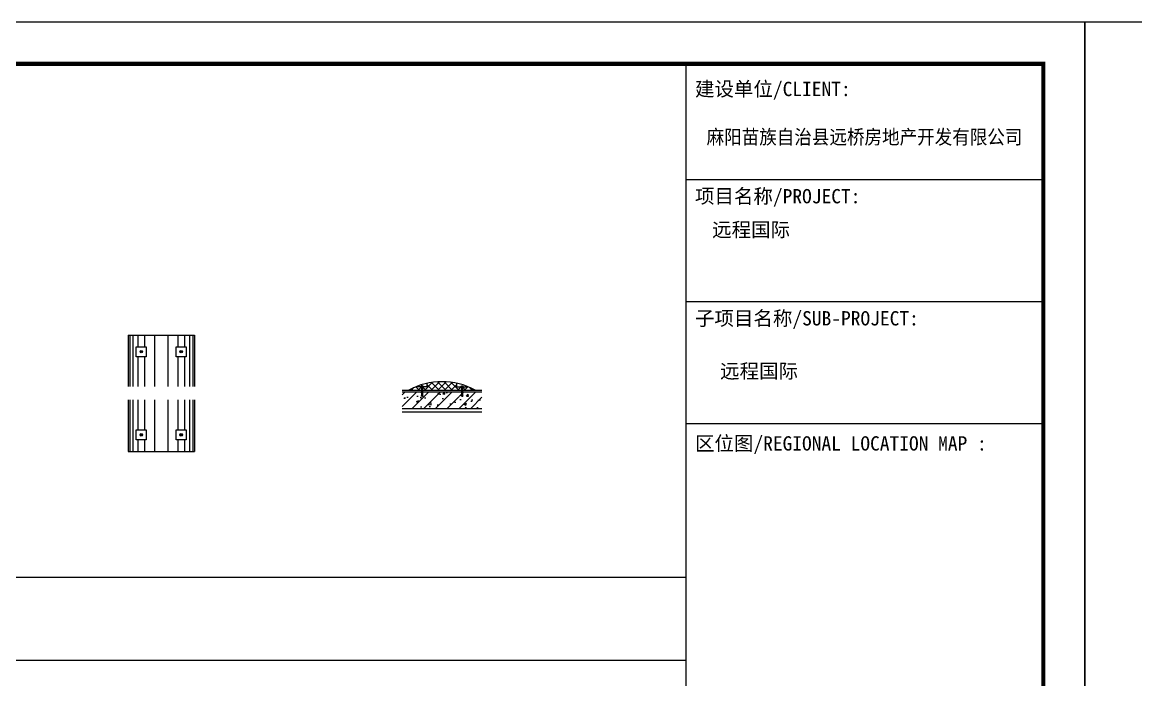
# Model space of a CAD drawing. Extents: x -737978 to 768813, y -372247 to 1140308.
# Drawn here: x -572581 to -565880, y -327768 to -323813 of the extents above; entities that cross this region are included whole.
import ezdxf

# ---------------------------------------------------------------- set-up
doc = ezdxf.new("R2010")
doc.units = 0
doc.header["$LTSCALE"] = 10
doc.header["$MEASUREMENT"] = 0
doc.layers.get('0').update_dxf_attribs({"linetype": 'CONTINUOUS'})
for name, color, linetype in [('4', 4, 'CONTINUOUS'), ('8', 8, 'CONTINUOUS'), ('PUB_TITLE', 4, 'CONTINUOUS'), ('STAIR', 2, 'CONTINUOUS')]:
    doc.layers.add(name, color=color, linetype=linetype)
doc.styles.add('-宋体', font='', dxfattribs={"width": 0.8})
doc.styles.get('-宋体').set_extended_font_data('SimSun')

# ---------------------------------------------------------------- blocks, each defined once
blk = doc.blocks.new('A$C1E96358B')
at = {"layer": '4'}
for p, q in [((1955, 5350), (3955, 5350)), ((1955, 5350), (1955, 3800)), ((3955, 5350), (3955, 3800)), ((1955, 3400), (1955, 1850)), ((3955, 3400), (3955, 1850)), ((1955, 1850), (3955, 1850))]:
    blk.add_line(p, q, dxfattribs=at)
for points in [[(2205, 5000), (2505, 5000), (2505, 4700), (2205, 4700)], [(3405, 5000), (3705, 5000), (3705, 4700), (3405, 4700)], [(2205, 2500), (2505, 2500), (2505, 2200), (2205, 2200)], [(3405, 2500), (3705, 2500), (3705, 2200), (3405, 2200)]]:
    blk.add_lwpolyline(points, close=True, dxfattribs=at)
for centre, radius in [((2355, 4850), 37.5), ((2355, 4850), 12.5), ((3555, 4850), 37.5), ((3555, 4850), 12.5), ((2355, 2350), 37.5), ((2355, 2350), 12.5), ((3555, 2350), 37.5), ((3555, 2350), 12.5)]:
    blk.add_circle(centre, radius, dxfattribs=at)
at = {"layer": '8'}
for p, q in [((2005, 5350), (2005, 3800)), ((2105, 5350), (2105, 3800)), ((2255, 5350), (2255, 5000)), ((2455, 5350), (2455, 5000)), ((2755, 5350), (2755, 3800)), ((3155, 5350), (3155, 3800)), ((3455, 5350), (3455, 5000)), ((3655, 5350), (3655, 5000)), ((3805, 5350), (3805, 3800)), ((3905, 5350), (3905, 3800)), ((2255, 4700), (2255, 3800)), ((2455, 4700), (2455, 3800)), ((3455, 4700), (3455, 3800)), ((3655, 4700), (3655, 3800)), ((2005, 3400), (2005, 1850)), ((2105, 3400), (2105, 1850)), ((2255, 3400), (2255, 2500)), ((2455, 3400), (2455, 2500)), ((2755, 3400), (2755, 1850)), ((3155, 3400), (3155, 1850)), ((3455, 3400), (3455, 2500)), ((3655, 3400), (3655, 2500)), ((3805, 3400), (3805, 1850)), ((3905, 3400), (3905, 1850)), ((2255, 2200), (2255, 1850)), ((2455, 2200), (2455, 1850)), ((3455, 2200), (3455, 1850)), ((3655, 2200), (3655, 1850))]:
    blk.add_line(p, q, dxfattribs=at)
blk = doc.blocks.new('A$C21C36370')
at = {"layer": '8'}
h = blk.add_hatch(dxfattribs=at)
h.set_pattern_fill('钢筋混凝土', color=256, scale=100, style=0)
h.set_pattern_definition([(45, (-157561.93, 46472.05), (-176.7767, 176.7767), []), (50, (-157561.9, 46472.05), (717.2602, -62.7521), [75, -825]), (355, (-157561.9, 46472.05), (-138.7513, 752.192), [60, -660]), (100.4514, (-157502.16, 46466.8), (578.5094, 689.4395), [63.7402, -701.142]), (46.1842, (-157561.9, 46672.05), (1067.241, -165.519), [112.5, -1237.5]), (96.6356, (-157473, 46658.3), (934.663, 974.118), [95.61, -1051.713]), (351.1842, (-157561.9, 46672), (934.662, 974.1186), [90, -990]), (21, (-157461.9, 46622.05), (596.907, -402.6189), [75, -825]), (326, (-157461.9, 46622.05), (243.3153, 725.15), [60, -660]), (71.4514, (-157412.2, 46588.5), (840.2226, 322.5305), [63.7402, -701.142]), (37.5, (-157561.93, 46472.05), (12.15986, 332.89385), [0, -652, 0, -670, 0, -662.5]), (7.5, (-157561.93, 46472.05), (263.0695, 394.4117), [0, -382, 0, -637, 0, -252.5]), (327.5, (-157784.93, 46472.05), (533.82244, -22.55487), [0, -250, 0, -780, 0, -1035]), (317.5, (-157884.93, 46472.05), (583.1862, 100.105), [0, -325, 0, -518, 0, -735])])
h.paths.add_polyline_path([(4036, 2147), (4036, 2350), (3346, 2350), (3346, 2235), (3356, 2200), (3342, 2200), (3332, 2235), (3322, 2200), (3309, 2200), (3319, 2235), (3319, 2350), (2255, 2350), (2255, 2247), (2265, 2212), (2251, 2212), (2242, 2247), (2232, 2212), (2218, 2212), (2228, 2247), (2228, 2350), (1636, 2350), (1636, 2147), (1678, 2132), (1594, 2117), (1636, 2102), (1636, 1850), (4036, 1850), (4036, 2102), (3994, 2117), (4078, 2132)])
h = blk.add_hatch(dxfattribs=at)
h.set_pattern_fill('多孔材料', color=256, scale=50, style=0)
h.set_pattern_definition([(45, (287921.46, 10991.21), (-100.0001, 100.0001), []), (135, (287921.46, 10991.21), (-100.0001, -100.0001), [])])
h.paths.add_polyline_path([(2222, 2400), (2222, 2500), (2206, 2500), (2086, 2500), (2086, 2513, 0.032332), (1836, 2400)])
h.paths.add_polyline_path([(3422, 2400), (3422, 2500), (3406, 2500), (3286, 2500), (3286, 2602, 0.107123), (2386, 2602), (2386, 2500), (2249, 2500), (2249, 2400)])
h.paths.add_polyline_path([(3449, 2500), (3449, 2400), (3836, 2400, 0.032332), (3586, 2513), (3586, 2500)])
for p, q in [((1636, 2400), (4036, 2400)), ((1636, 2350), (4036, 2350)), ((1636, 1850), (4036, 1850)), ((1636, 1750), (4036, 1750))]:
    blk.add_line(p, q)
at = {"layer": '4'}
for p, q in [((2086, 2513), (2086, 2500)), ((2386, 2500), (2086, 2500)), ((2266, 2520), (2206, 2520)), ((2206, 2520), (2206, 2500)), ((2266, 2500), (2206, 2500)), ((2249, 2530), (2222, 2530)), ((2222, 2530), (2222, 2520)), ((2249, 2527), (2222, 2527)), ((2249, 2525), (2222, 2525)), ((2249, 2523), (2222, 2523)), ((2249, 2520), (2222, 2520)), ((2222, 2500), (2222, 2247)), ((2249, 2530), (2249, 2520)), ((2249, 2500), (2249, 2247)), ((2266, 2520), (2266, 2500)), ((2386, 2500), (2386, 2602)), ((3286, 2500), (3286, 2602)), ((3286, 2500), (3586, 2500)), ((3406, 2520), (3466, 2520)), ((3406, 2520), (3406, 2500)), ((3406, 2500), (3466, 2500)), ((3422, 2530), (3449, 2530)), ((3422, 2530), (3422, 2520)), ((3422, 2527), (3449, 2527)), ((3422, 2525), (3449, 2525)), ((3422, 2523), (3449, 2523)), ((3422, 2520), (3449, 2520)), ((3422, 2500), (3422, 2247)), ((3449, 2530), (3449, 2520)), ((3449, 2500), (3449, 2247)), ((3466, 2520), (3466, 2500)), ((3586, 2513), (3586, 2500)), ((2222, 2247), (2212, 2212)), ((2226, 2212), (2212, 2212)), ((2222, 2247), (2249, 2247)), ((2236, 2247), (2226, 2212)), ((2236, 2247), (2246, 2212)), ((2246, 2212), (2259, 2212)), ((2249, 2247), (2259, 2212)), ((3422, 2247), (3412, 2212)), ((3426, 2212), (3412, 2212)), ((3449, 2247), (3422, 2247)), ((3436, 2247), (3426, 2212)), ((3436, 2247), (3446, 2212)), ((3446, 2212), (3459, 2212)), ((3449, 2247), (3459, 2212))]:
    blk.add_line(p, q, dxfattribs=at)
blk.add_arc((2836, 526), 2124, 61.9202, 118.0798, dxfattribs=at)
blk = doc.blocks.new('TQ1')
at = {"layer": 'PUB_TITLE'}
for p, q in [((-49855, -380355), (-43855, -380355)), ((-49855, -382405), (-43855, -382405))]:
    blk.add_line(p, q, dxfattribs=at)
at = {"layer": 'PUB_TITLE', "const_width": 20}
for points in [[(-49855, -378414), (-49855, -418455)], [(-49855, -384455), (-43855, -384455)]]:
    blk.add_lwpolyline(points, dxfattribs=at)
at = {"layer": 'PUB_TITLE', "style": '-宋体'}
for s, p in [('建设单位/CLIENT:', (-49705, -378955)), ('项目名称/PROJECT:', (-49705, -380755)), ('远程国际', (-49417, -381317)), ('子项目名称/SUB-PROJECT:', (-49705, -382805)), ('远程国际', (-49283, -383691)), ('区位图/REGIONAL LOCATION MAP :', (-49705, -384905))]:
    blk.add_text(s, height=240, dxfattribs=at).set_placement(p)
at = {"layer": 'PUB_TITLE', "style": '-宋体', "width": 0.9}
blk.add_text('麻阳苗族自治县远桥房地产开发有限公司', height=240, dxfattribs=at).set_placement((-49509, -379761))

msp = doc.modelspace()

# ---------------------------------------------------------------- linework, layer by layer
at = {"layer": 'PUB_TITLE'}
for points in [[(-587211.3, -338662.7), (-566186.3, -338662.7), (-566186.3, -323812.7), (-587211.3, -323812.7)], [(-566186.3, -338662.7), (-545161.3, -338662.7), (-545161.3, -323812.7), (-566186.3, -323812.7)]]:
    msp.add_lwpolyline(points, close=True, dxfattribs=at)
at = {"layer": 'PUB_TITLE', "const_width": 25}
msp.add_lwpolyline([(-586586.3, -338412.7), (-566436.3, -338412.7), (-566436.3, -324062.7), (-586586.3, -324062.7)], close=True, dxfattribs=at)
at = {"layer": 'PUB_TITLE'}
for points in [[(-586586.3, -327150.2), (-568586.6, -327150.2)], [(-586586.3, -327650.2), (-568586.6, -327650.2)]]:
    msp.add_lwpolyline(points, dxfattribs=at)
at = {"layer": 'STAIR'}
msp.add_lwpolyline([(-586586.3, -324062.7), (-568586.6, -324062.7)], dxfattribs=at)

# ---------------------------------------------------------------- block references
for name, p, xscale, yscale, zscale in [('TQ1', (-550719.8, -188448.1), 0.3583768702508217, 0.3583768702508217, 0.3583768702508217), ('A$C1E96358B', (-572336, -326764.7), 0.2, 0.2, 0.2), ('A$C21C36370', (-570622.3, -326505.3), 0.2, 0.2, 0.2)]:
    msp.add_blockref(name, p, dxfattribs=dict(xscale=xscale, yscale=yscale, zscale=zscale))

doc.saveas('drawing.dxf')
